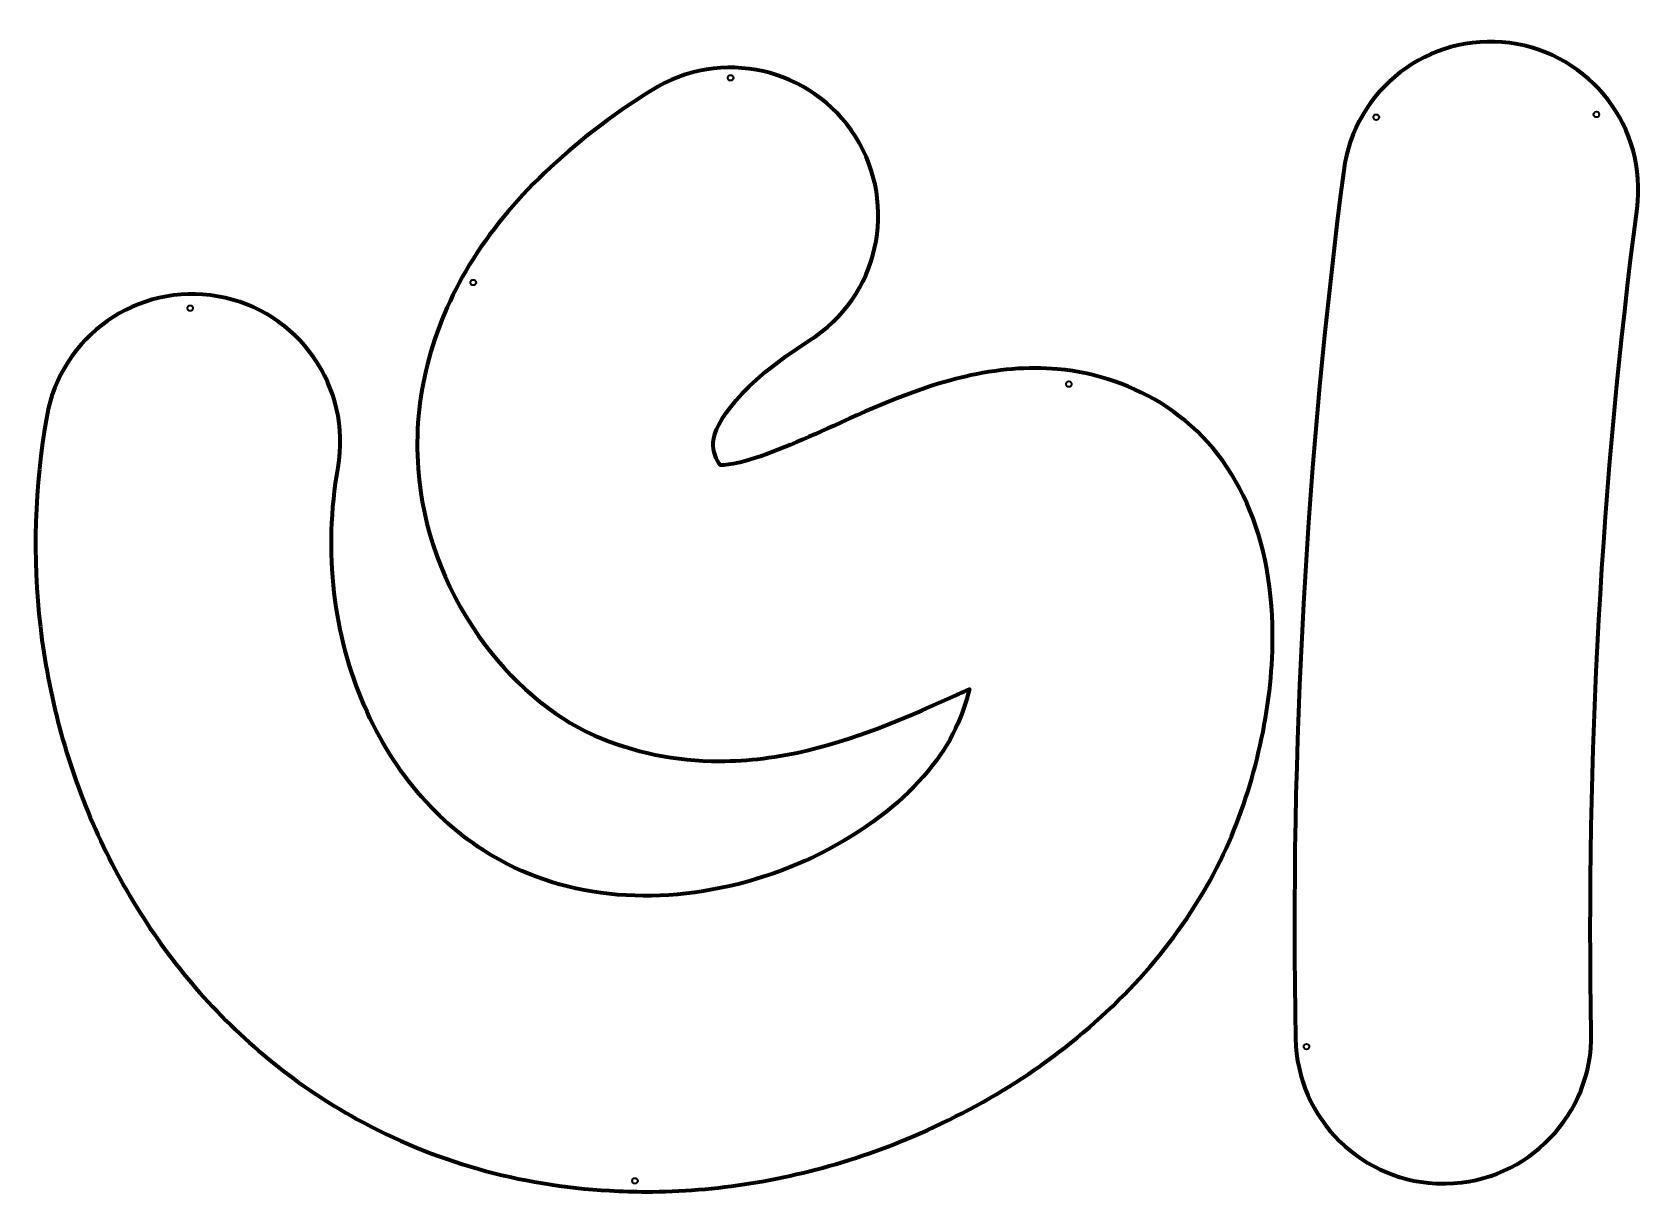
# Model space of a CAD drawing. Header units: inches. Extents: x 0.6 to 23.4, y -17.2 to -0.8.
import ezdxf

# ---------------------------------------------------------------- set-up
doc = ezdxf.new("R2010")
doc.units = ezdxf.units.IN
doc.header["$MEASUREMENT"] = 0
doc.layers.add('Layer 1', color=7, linetype='Continuous')

msp = doc.modelspace()

# ---------------------------------------------------------------- linework, layer by layer
at = {"layer": 'Layer 1', "color": 179, "lineweight": 106, "true_color": 0x231f20}
for points, knots in [([(20.497, -17.039), (19.365, -17.039), (18.437, -16.132), (18.415, -14.996), (18.337, -10.922), (18.566, -6.808), (19.095, -2.768), (19.244, -1.627), (20.29, -0.823), (21.431, -0.973), (22.572, -1.122), (23.375, -2.168), (23.226, -3.309), (22.724, -7.144), (22.507, -11.049), (22.581, -14.916), (22.603, -16.066), (21.688, -17.017), (20.538, -17.039), (20.524, -17.039), (20.511, -17.039), (20.497, -17.039)], [0, 0, 0, 0, 1, 1, 1, 2, 2, 2, 3, 3, 3, 4, 4, 4, 5, 5, 5, 6, 6, 6, 7, 7, 7, 7]), ([(9.267, -17.153), (9.096, -17.153), (8.926, -17.148), (8.755, -17.138), (7.476, -17.066), (6.278, -16.727), (5.194, -16.129), (4.365, -15.673), (3.62, -15.072), (2.98, -14.345), (2.364, -13.646), (1.858, -12.845), (1.475, -11.964), (1.098, -11.092), (0.849, -10.162), (0.737, -9.199), (0.623, -8.218), (0.653, -7.22), (0.826, -6.234), (1.025, -5.1), (2.105, -4.343), (3.238, -4.542), (4.372, -4.741), (5.129, -5.821), (4.93, -6.954), (4.827, -7.544), (4.808, -8.137), (4.876, -8.718), (4.941, -9.275), (5.083, -9.809), (5.298, -10.305), (5.507, -10.786), (5.779, -11.219), (6.106, -11.591), (6.429, -11.957), (6.799, -12.256), (7.206, -12.48), (7.738, -12.774), (8.338, -12.942), (8.989, -12.978), (9.617, -13.013), (10.287, -12.922), (10.928, -12.715), (11.565, -12.509), (12.16, -12.193), (12.649, -11.802), (13.097, -11.443), (13.435, -11.038), (13.628, -10.629), (13.713, -10.448), (13.777, -10.257), (13.824, -10.073), (13.759, -10.102), (13.692, -10.132), (13.625, -10.162), (13.013, -10.438), (12.32, -10.751), (11.555, -10.934), (11.124, -11.037), (10.705, -11.088), (10.3, -11.088), (9.679, -11.088), (9.091, -10.967), (8.543, -10.726), (7.937, -10.46), (7.357, -9.961), (6.908, -9.323), (6.413, -8.619), (6.119, -7.804), (6.057, -6.966), (5.984, -5.985), (6.235, -4.992), (6.783, -4.095), (7.336, -3.189), (8.198, -2.363), (9.344, -1.641), (10.317, -1.027), (11.603, -1.319), (12.217, -2.292), (12.831, -3.266), (12.539, -4.552), (11.566, -5.166), (10.6, -5.774), (10.233, -6.319), (10.212, -6.601), (10.202, -6.728), (10.262, -6.847), (10.314, -6.922), (10.375, -6.921), (10.464, -6.91), (10.587, -6.881), (10.967, -6.79), (11.447, -6.574), (11.911, -6.364), (12.497, -6.1), (13.103, -5.826), (13.754, -5.674), (14.218, -5.565), (14.646, -5.531), (15.065, -5.568), (15.623, -5.619), (16.139, -5.797), (16.598, -6.099), (17.59, -6.751), (18.12, -7.941), (18.092, -9.449), (18.073, -10.43), (17.82, -11.508), (17.397, -12.405), (16.935, -13.386), (16.193, -14.302), (15.252, -15.055), (14.374, -15.757), (13.323, -16.319), (12.212, -16.679), (11.24, -16.994), (10.252, -17.153), (9.267, -17.153)], [0, 0, 0, 0, 1, 1, 1, 2, 2, 2, 3, 3, 3, 4, 4, 4, 5, 5, 5, 6, 6, 6, 7, 7, 7, 8, 8, 8, 9, 9, 9, 10, 10, 10, 11, 11, 11, 12, 12, 12, 13, 13, 13, 14, 14, 14, 15, 15, 15, 16, 16, 16, 17, 17, 17, 18, 18, 18, 19, 19, 19, 20, 20, 20, 21, 21, 21, 22, 22, 22, 23, 23, 23, 24, 24, 24, 25, 25, 25, 26, 26, 26, 27, 27, 27, 28, 28, 28, 29, 29, 29, 30, 30, 30, 31, 31, 31, 32, 32, 32, 33, 33, 33, 34, 34, 34, 35, 35, 35, 36, 36, 36, 37, 37, 37, 38, 38, 38, 39, 39, 39, 39])]:
    msp.add_open_spline(points, degree=3, knots=knots, dxfattribs=at)
at = {"layer": 'Layer 1', "color": 179, "lineweight": 35, "true_color": 0x231f20}
for points in [[(10.43, -1.437), (10.415, -1.453), (10.415, -1.478), (10.43, -1.493), (10.445, -1.508), (10.47, -1.508), (10.486, -1.493), (10.501, -1.478), (10.501, -1.453), (10.486, -1.437), (10.47, -1.422), (10.445, -1.422), (10.43, -1.437)], [(19.524, -1.992), (19.509, -2.007), (19.509, -2.032), (19.524, -2.047), (19.54, -2.063), (19.564, -2.063), (19.58, -2.047), (19.595, -2.032), (19.595, -2.007), (19.58, -1.992), (19.564, -1.976), (19.54, -1.976), (19.524, -1.992)], [(22.625, -1.952), (22.61, -1.968), (22.61, -1.993), (22.625, -2.008), (22.64, -2.023), (22.665, -2.023), (22.681, -2.008), (22.696, -1.993), (22.696, -1.968), (22.681, -1.952), (22.665, -1.937), (22.64, -1.937), (22.625, -1.952)], [(6.806, -4.319), (6.79, -4.335), (6.79, -4.36), (6.806, -4.375), (6.821, -4.39), (6.846, -4.39), (6.861, -4.375), (6.877, -4.36), (6.877, -4.335), (6.861, -4.319), (6.846, -4.304), (6.821, -4.304), (6.806, -4.319)], [(2.819, -4.68), (2.804, -4.696), (2.804, -4.721), (2.819, -4.736), (2.835, -4.752), (2.86, -4.752), (2.875, -4.736), (2.89, -4.721), (2.89, -4.696), (2.875, -4.68), (2.86, -4.665), (2.835, -4.665), (2.819, -4.68)], [(15.194, -5.75), (15.179, -5.765), (15.179, -5.79), (15.194, -5.806), (15.21, -5.821), (15.235, -5.821), (15.25, -5.806), (15.265, -5.79), (15.265, -5.765), (15.25, -5.75), (15.235, -5.735), (15.21, -5.735), (15.194, -5.75)], [(18.542, -15.081), (18.526, -15.096), (18.526, -15.121), (18.542, -15.137), (18.557, -15.152), (18.582, -15.152), (18.597, -15.137), (18.613, -15.121), (18.613, -15.096), (18.597, -15.081), (18.582, -15.066), (18.557, -15.066), (18.542, -15.081)], [(9.083, -16.972), (9.068, -16.987), (9.068, -17.012), (9.083, -17.028), (9.099, -17.043), (9.124, -17.043), (9.139, -17.028), (9.154, -17.012), (9.154, -16.987), (9.139, -16.972), (9.124, -16.957), (9.099, -16.957), (9.083, -16.972)]]:
    msp.add_open_spline(points, degree=3, knots=[0, 0, 0, 0, 1, 1, 1, 2, 2, 2, 3, 3, 3, 4, 4, 4, 4], dxfattribs=at)

doc.saveas('drawing.dxf')
